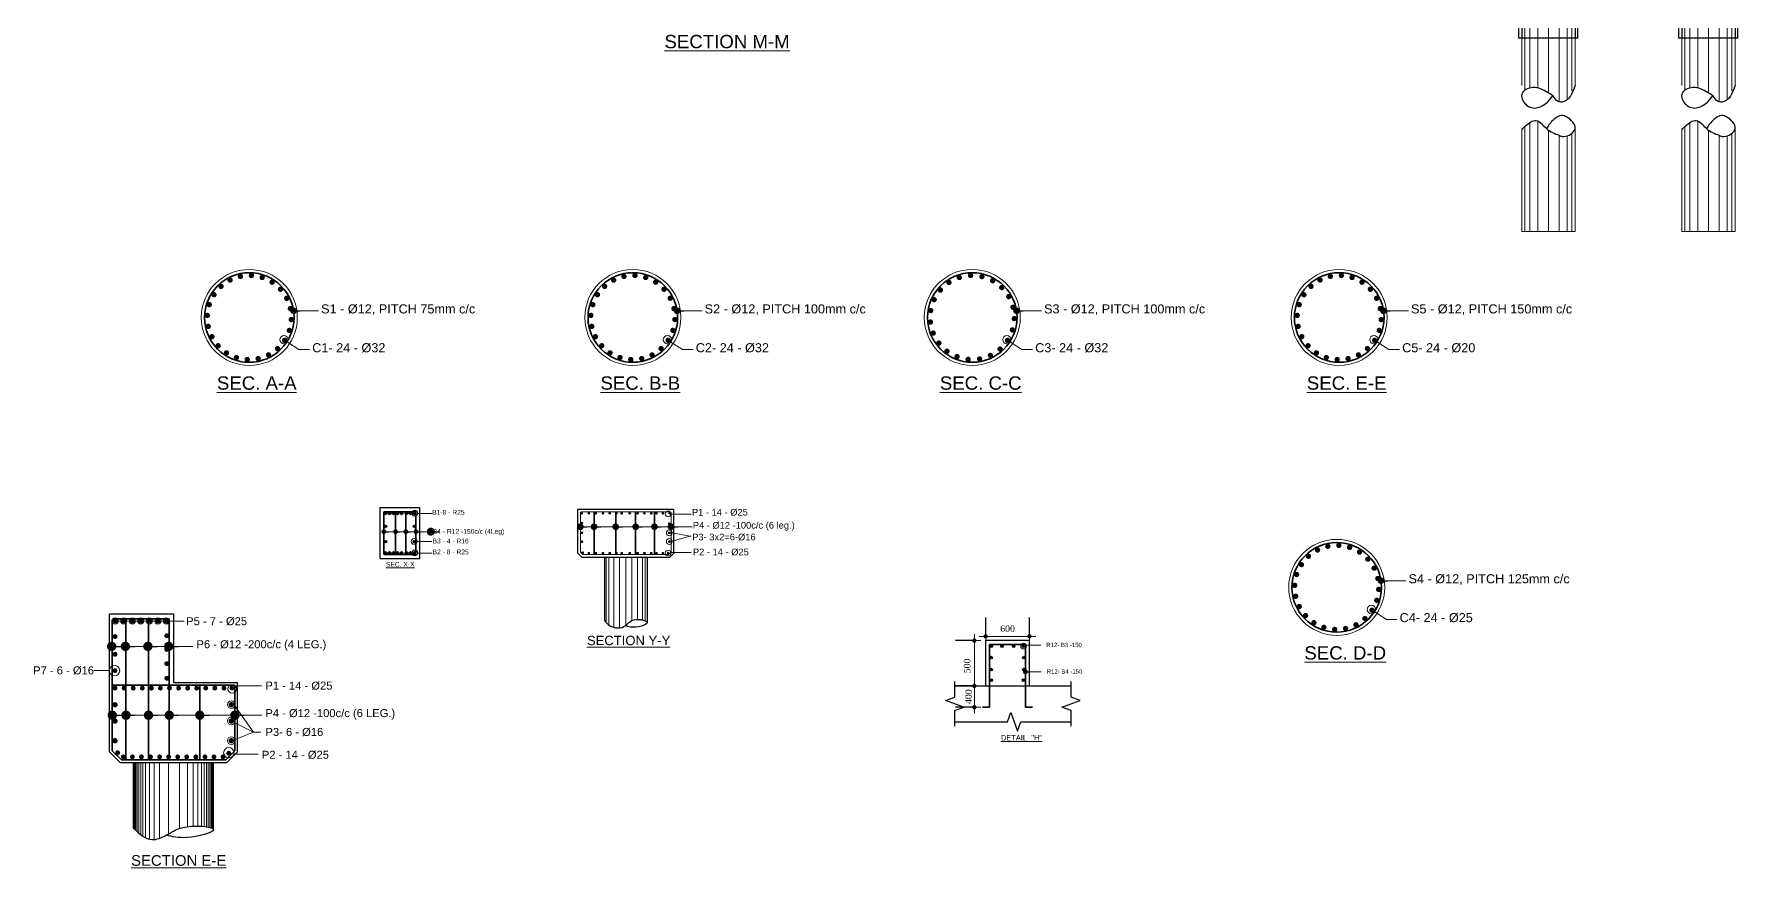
# Model space of a CAD drawing. Header units: millimetres. Extents: x -571543 to 35267, y -84886 to 197746.
# Drawn here: x -571543 to -539599, y 48421 to 64059 of the extents above; entities that cross this region are included whole.
import ezdxf

# ---------------------------------------------------------------- set-up
doc = ezdxf.new("R2010")
doc.units = ezdxf.units.MM
doc.header["$PDMODE"] = 2
doc.layers.get('Defpoints').update_dxf_attribs({"lineweight": 13})
for name, color, linetype, lineweight in [('dim', 96, 'Continuous', 25), ('Dimision', 96, 'Continuous', 18), ('hatch', 65, 'Continuous', 15), ('Hatching', 65, 'Continuous', 20), ('Pile', 11, 'Continuous', 15), ('Rod', 12, 'Continuous', 30), ('Rod -2', 5, 'Continuous', 35), ('Steel Casing', 70, 'Continuous', 30), ('Text', 7, 'Continuous', 15)]:
    doc.layers.add(name, color=color, linetype=linetype, lineweight=lineweight)
doc.layers.add('Elevation', color=21, linetype='Continuous')
doc.layers.add('Pire Line', color=11, linetype='Continuous')
doc.styles.add('ROMANS', font='arial.ttf', dxfattribs={"height": 200})
doc.styles.get("Standard").update_dxf_attribs({"font": 'times.ttf'})
doc.dimstyles.new('dim_75', dxfattribs={"dimscale": 0, "dimtxt": 100, "dimasz": 1.25, "dimexe": 35, "dimexo": 35, "dimgap": 50, "dimtad": 1, "dimdec": 0, "dimtxsty": 'Standard', "dimblk": 'D_TIC', "dimcen": 52.5, "dimclrd": 256, "dimclre": 256, "dimclrt": 256, "dimadec": 0, "dimazin": 0, "dimtfac": 1, "dimtdec": 0, "dimtix": 1, "dimtmove": 0, "dimatfit": 3, "dimldrblk": 'DOT', "dimfxl": 35, "dimfxlon": 1, "dimlwd": -1, "dimarcsym": 0})
doc.dimstyles.new('ISO-25', dxfattribs={"dimtxt": 175, "dimasz": 100, "dimexe": 65, "dimexo": 115.625, "dimgap": 40, "dimtad": 1, "dimtoh": 1, "dimdec": 0, "dimtxsty": 'Standard', "dimblk": 'DOT', "dimcen": 300, "dimclrd": 256, "dimclre": 256, "dimclrt": 256, "dimadec": 0, "dimazin": 0, "dimtfac": 1, "dimtdec": 0, "dimtix": 1, "dimtmove": 0, "dimatfit": 3, "dimldrblk": 'DOT', "dimfxl": 75, "dimlwd": -1, "dimarcsym": 0})

# ---------------------------------------------------------------- blocks, each defined once
blk = doc.blocks.new('A$C487476a2')
at = {"layer": 'dim', "ltscale": 30}
for points in [[(1500, 2739), (1272, 2429), (1182, 2437), (1081, 2543), (983, 2608), (709, 2700), (500, 2567), (599, 2364), (714, 2316), (933, 2385), (1081, 2543)], [(4500, 2739), (4272, 2429), (4182, 2437), (4081, 2543), (3983, 2608), (3709, 2700), (3500, 2567), (3599, 2364), (3714, 2316), (3933, 2385), (4081, 2543)], [(500, 1903), (574, 1981), (771, 2078), (963, 1930), (1199, 1803), (1290, 1781), (1500, 1930), (1347, 2144), (1251, 2173), (1101, 2099), (963, 1930)], [(3500, 1903), (3574, 1981), (3771, 2078), (3963, 1930), (4199, 1803), (4290, 1781), (4500, 1930), (4347, 2144), (4251, 2173), (4101, 2099), (3963, 1930)]]:
    blk.add_spline(points, degree=3, dxfattribs=at)
at = {"layer": 'hatch', "ltscale": 3}
for p, q in [((560, 2646), (560, 4926)), ((650, 2689), (650, 5005)), ((650, 2689), (650, 5005)), ((800, 2692), (800, 5030)), ((1000, 2599), (1000, 4860)), ((1000, 2599), (1000, 4860)), ((1000, 2599), (1000, 4860)), ((1000, 2599), (1000, 4860)), ((3560, 2646), (3560, 4926)), ((3650, 2689), (3650, 5005)), ((3650, 2689), (3650, 5005)), ((3800, 2692), (3800, 5030)), ((4000, 2599), (4000, 4860)), ((4000, 2599), (4000, 4860)), ((4000, 2599), (4000, 4860)), ((4000, 2599), (4000, 4860)), ((1200, 2427), (1200, 4763)), ((1350, 2478), (1350, 4750)), ((1350, 2475), (1350, 4739)), ((1440, 2637), (1440, 4770)), ((4200, 2427), (4200, 4763)), ((4350, 2478), (4350, 4750)), ((4350, 2475), (4350, 4739)), ((4440, 2637), (4440, 4770)), ((560, 0), (560, 1968)), ((650, 0), (650, 2041)), ((650, 0), (650, 2041)), ((800, 0), (800, 2070)), ((3560, 0), (3560, 1968)), ((3650, 0), (3650, 2041)), ((3650, 0), (3650, 2041)), ((3800, 0), (3800, 2070)), ((1000, 0), (1000, 1900)), ((1000, 0), (1000, 1900)), ((1000, 0), (1000, 1900)), ((1000, 0), (1000, 1900)), ((1200, 0), (1200, 1802)), ((1350, 0), (1350, 1794)), ((1350, 0), (1350, 1777)), ((1440, 0), (1440, 1828)), ((4000, 0), (4000, 1900)), ((4000, 0), (4000, 1900)), ((4000, 0), (4000, 1900)), ((4000, 0), (4000, 1900)), ((4200, 0), (4200, 1802)), ((4350, 0), (4350, 1794)), ((4350, 0), (4350, 1777)), ((4440, 0), (4440, 1828))]:
    blk.add_line(p, q, dxfattribs=at)
at = {"layer": 'Pile', "ltscale": 3}
for p, q in [((500, 4807), (500, 2739)), ((1500, 4807), (1500, 2739)), ((3500, 4807), (3500, 2739)), ((4500, 4807), (4500, 2739)), ((500, 1930), (500, 0)), ((1500, 1930), (1500, 0)), ((3500, 1930), (3500, 0)), ((4500, 1930), (4500, 0)), ((500, 0), (1500, 0)), ((3500, 0), (4500, 0))]:
    blk.add_line(p, q, dxfattribs=at)
at = {"layer": 'Steel Casing', "linetype": 'Continuous', "ltscale": 0.3}
for p, q in [((1553, 3626), (447, 3626)), ((4553, 3626), (3447, 3626))]:
    blk.add_line(p, q, dxfattribs=at)
for points in [[(500, 4832), (500, 3626)], [(1500, 4807), (1500, 3626)], [(1553, 3626), (1553, 4900)], [(3500, 4832), (3500, 3626)], [(4500, 4807), (4500, 3626)], [(4553, 3626), (4553, 4900)], [(447, 3626), (447, 4697)], [(3447, 3626), (3447, 4697)]]:
    blk.add_lwpolyline(points, dxfattribs=at)
blk = doc.blocks.new('_Dot')
at = {"color": 0, "linetype": 'ByBlock', "lineweight": -2}
blk.add_line((-0.5, 0), (-1, 0), dxfattribs=at)
at = {"color": 0, "linetype": 'ByBlock', "const_width": 0.5}
blk.add_lwpolyline([(-0.25, 0, 1), (0.25, 0, 1)], format="xyb", close=True, dxfattribs=at)
blk = doc.blocks.new('r')
at = {"layer": 'Rod', "ltscale": 3, "const_width": 25}
blk.add_lwpolyline([(-12.5, 0, 1), (12.5, 0, 1)], format="xyb", close=True, dxfattribs=at)
blk = doc.blocks.new('*U230')
at = {"layer": 'Dimision', "ltscale": 10, "xscale": -1.999999999995604, "yscale": 2, "zscale": 2, "rotation": 108.0000000000604}
blk.add_blockref('r', (0, 0), dxfattribs=at)
blk.add_blockref('r', (0, 0), dxfattribs=at)
blk = doc.blocks.new('*U215')
at = {"layer": 'hatch', "color": 0, "linetype": 'ByBlock', "lineweight": -2}
for p, rotation in [((-370757, 219754), 134.9999999999998), ((-370551, 219771), 119.9999999999998), ((-370349, 219734), 104.9999999999998), ((-371253, 219411), 180), ((-371120, 219568), 164.9999999999997), ((-370950, 219685), 149.9999999999998), ((-370163, 219646), 89.99999999999984), ((-370006, 219513), 74.9999999999999), ((-371341, 219225), 194.9999999999997), ((-369889, 219344), 59.99999999999991), ((-369820, 219150), 44.99999999999992), ((-369840, 218742), 14.99999999999992), ((-369803, 218945), 29.99999999999998)]:
    blk.add_blockref('*U230', p, dxfattribs=dict(at, rotation=rotation))
at = {"layer": 'hatch', "color": 0, "linetype": 'ByBlock', "lineweight": -2, "transparency": 16777216}
for p, rotation in [((-371378, 219023), 209.9999999999996), ((-371361, 218817), 224.9999999999996), ((-371292, 218624), 239.9999999999996), ((-371175, 218454), 254.9999999999996), ((-371018, 218321), 269.9999999999996), ((-370832, 218233), 284.9999999999995), ((-370629, 218196), 299.9999999999996), ((-370424, 218213), 314.9999999999994), ((-370230, 218282), 329.9999999999995), ((-370061, 218400), 344.9999999999995)]:
    blk.add_blockref('*U230', p, dxfattribs=dict(at, rotation=rotation))
at = {"layer": 'hatch', "color": 0, "linetype": 'ByBlock', "lineweight": -2}
blk.add_blockref('*U230', (-369928, 218556), dxfattribs=at)
blk = doc.blocks.new('*U216')
at = {"layer": 'Dimision', "ltscale": 10, "xscale": -1.999999999995604, "yscale": 2, "zscale": 2, "rotation": 108.0000000000604}
blk.add_blockref('r', (0, 0), dxfattribs=at)
blk.add_blockref('r', (0, 0), dxfattribs=at)
blk = doc.blocks.new('*U225')
at = {"layer": 'hatch', "color": 0, "linetype": 'ByBlock', "lineweight": -2}
for p, rotation in [((-370757, 219754), 134.9999999999998), ((-370551, 219771), 119.9999999999998), ((-370349, 219734), 104.9999999999998), ((-371253, 219411), 180), ((-371120, 219568), 164.9999999999997), ((-370950, 219685), 149.9999999999998), ((-370163, 219646), 89.99999999999984), ((-370006, 219513), 74.9999999999999), ((-371341, 219225), 194.9999999999997), ((-369889, 219344), 59.99999999999991), ((-369820, 219150), 44.99999999999992), ((-369840, 218742), 14.99999999999992), ((-369803, 218945), 29.99999999999998)]:
    blk.add_blockref('*U216', p, dxfattribs=dict(at, rotation=rotation))
at = {"layer": 'hatch', "color": 0, "linetype": 'ByBlock', "lineweight": -2, "transparency": 16777216}
for p, rotation in [((-371378, 219023), 209.9999999999996), ((-371361, 218817), 224.9999999999996), ((-371292, 218624), 239.9999999999996), ((-371175, 218454), 254.9999999999996), ((-371018, 218321), 269.9999999999996), ((-370832, 218233), 284.9999999999995), ((-370629, 218196), 299.9999999999996), ((-370424, 218213), 314.9999999999994), ((-370230, 218282), 329.9999999999995), ((-370061, 218400), 344.9999999999995)]:
    blk.add_blockref('*U216', p, dxfattribs=dict(at, rotation=rotation))
at = {"layer": 'hatch', "color": 0, "linetype": 'ByBlock', "lineweight": -2}
blk.add_blockref('*U216', (-369928, 218556), dxfattribs=at)
blk = doc.blocks.new('*U226')
at = {"layer": 'Dimision', "ltscale": 10, "xscale": -1.999999999995604, "yscale": 2, "zscale": 2, "rotation": 108.0000000000604}
blk.add_blockref('r', (0, 0), dxfattribs=at)
blk.add_blockref('r', (0, 0), dxfattribs=at)
blk = doc.blocks.new('*U227')
at = {"layer": 'hatch', "color": 0, "linetype": 'ByBlock', "lineweight": -2}
for p, rotation in [((-370833, 219734), 140.780115746411), ((-370622, 219772), 125.1378806634764), ((-370409, 219751), 109.4956455805419), ((-371187, 219498), 172.0645859122802), ((-371027, 219640), 156.4223508293454), ((-370208, 219674), 93.85341049760734), ((-370037, 219545), 78.21117541467277), ((-369906, 219375), 62.5689403317382), ((-371368, 219114), 203.3490560781491), ((-371304, 219318), 187.7068209952145), ((-369826, 219176), 46.92670524880364), ((-369837, 218751), 15.64223508293454), ((-369802, 218963), 31.28447016586914)]:
    blk.add_blockref('*U226', p, dxfattribs=dict(at, rotation=rotation))
at = {"layer": 'hatch', "color": 0, "linetype": 'ByBlock', "lineweight": -2, "transparency": 16777216}
for p, rotation in [((-371374, 218899), 218.9912911610836), ((-371322, 218691), 234.6335262440183), ((-371216, 218504), 250.2757613269527), ((-369929, 218554), 359.7714069074955), ((-371064, 218353), 265.9179964098874), ((-370876, 218249), 281.5602314928219), ((-370667, 218199), 297.2024665757565), ((-370453, 218207), 312.844701658691), ((-370249, 218273), 328.4869367416256), ((-370070, 218392), 344.12917182456)]:
    blk.add_blockref('*U226', p, dxfattribs=dict(at, rotation=rotation))
at = {"layer": 'hatch', "color": 0, "linetype": 'ByBlock', "lineweight": -2}
blk.add_blockref('*U226', (-369928, 218556), dxfattribs=at)
blk = doc.blocks.new('*U228')
at = {"layer": 'Dimision', "ltscale": 10, "xscale": -1.999999999995604, "yscale": 2, "zscale": 2, "rotation": 108.0000000000604}
blk.add_blockref('r', (0, 0), dxfattribs=at)
blk.add_blockref('r', (0, 0), dxfattribs=at)
blk = doc.blocks.new('*U229')
at = {"layer": 'hatch', "color": 0, "linetype": 'ByBlock', "lineweight": -2}
for p, rotation in [((-370757, 219754), 134.9999999999998), ((-370551, 219771), 119.9999999999998), ((-370349, 219734), 104.9999999999998), ((-371253, 219411), 180), ((-371120, 219568), 164.9999999999997), ((-370950, 219685), 149.9999999999998), ((-370163, 219646), 89.99999999999984), ((-370006, 219513), 74.9999999999999), ((-371341, 219225), 194.9999999999997), ((-369889, 219344), 59.99999999999991), ((-369820, 219150), 44.99999999999992), ((-369840, 218742), 14.99999999999992), ((-369803, 218945), 29.99999999999998)]:
    blk.add_blockref('*U228', p, dxfattribs=dict(at, rotation=rotation))
at = {"layer": 'hatch', "color": 0, "linetype": 'ByBlock', "lineweight": -2, "transparency": 16777216}
for p, rotation in [((-371378, 219023), 209.9999999999996), ((-371361, 218817), 224.9999999999996), ((-371292, 218624), 239.9999999999996), ((-371175, 218454), 254.9999999999996), ((-371018, 218321), 269.9999999999996), ((-370832, 218233), 284.9999999999995), ((-370629, 218196), 299.9999999999996), ((-370424, 218213), 314.9999999999994), ((-370230, 218282), 329.9999999999995), ((-370061, 218400), 344.9999999999995)]:
    blk.add_blockref('*U228', p, dxfattribs=dict(at, rotation=rotation))
at = {"layer": 'hatch', "color": 0, "linetype": 'ByBlock', "lineweight": -2}
blk.add_blockref('*U228', (-369928, 218556), dxfattribs=at)
blk = doc.blocks.new('D_TIC')
at = {"layer": 'Dimision', "ltscale": 5}
for p, q in [((-60, 0), (60, 0)), ((0, 60), (0, -60))]:
    blk.add_line(p, q, dxfattribs=at)
at = {"layer": 'Dimision', "ltscale": 5, "const_width": 20}
blk.add_lwpolyline([(-10, 0, 1), (10, 0, 1)], format="xyb", close=True, dxfattribs=at)
blk = doc.blocks.new('*D267')
at = {"layer": 'Defpoints', "color": 0, "ltscale": 3, "transparency": 16777216}
for p in [(-553702, 52764), (-553702, 52685), (-552882, 52685)]:
    blk.add_point(p, dxfattribs=at)
at = {"layer": 'hatch', "linetype": 'Continuous', "lineweight": -2, "ltscale": 3, "transparency": 16777216}
for p, q in [((-553702, 52764), (-553702, 53119)), ((-552882, 52764), (-552882, 53119))]:
    blk.add_line(p, q, dxfattribs=at)
at = {"layer": 'hatch', "linetype": 'Continuous', "ltscale": 3, "transparency": 16777216}
blk.add_line((-552884, 52764), (-553700, 52764), dxfattribs=at)
at = {"layer": 'hatch', "ltscale": 3, "transparency": 16777216, "xscale": 2.027879065027374, "yscale": 2.027879065027374, "zscale": 2.027879065027374, "rotation": 180}
blk.add_blockref('D_TIC', (-553702, 52764), dxfattribs=at)
at = {"layer": 'hatch', "ltscale": 3, "transparency": 16777216, "xscale": 2.027879065027374, "yscale": 2.027879065027374, "zscale": 2.027879065027374}
blk.add_blockref('D_TIC', (-552882, 52764), dxfattribs=at)
at = {"layer": 'hatch', "ltscale": 3, "transparency": 16777216, "insert": (-553292, 52910), "char_height": 121.7, "attachment_point": 5}
blk.add_mtext('600', dxfattribs=at)
blk = doc.blocks.new('*D268')
at = {"layer": 'Defpoints', "color": 0, "ltscale": 3, "transparency": 16777216}
for p in [(-553686, 52685), (-553914, 51835), (-553702, 51835)]:
    blk.add_point(p, dxfattribs=at)
at = {"layer": 'hatch', "linetype": 'Continuous', "lineweight": -2, "ltscale": 3, "transparency": 16777216}
for p, q in [((-553914, 52685), (-554269, 52685)), ((-553914, 51835), (-554269, 51835))]:
    blk.add_line(p, q, dxfattribs=at)
at = {"layer": 'hatch', "linetype": 'Continuous', "ltscale": 3, "transparency": 16777216}
for p, q in [((-553914, 52687), (-553914, 52690)), ((-553914, 52685), (-553914, 51835)), ((-553914, 51833), (-553914, 51831))]:
    blk.add_line(p, q, dxfattribs=at)
at = {"layer": 'hatch', "ltscale": 3, "transparency": 16777216, "xscale": 2.027879065027374, "yscale": 2.027879065027374, "zscale": 2.027879065027374}
for p, rotation in [((-553914, 52685), 270), ((-553914, 51835), 90)]:
    blk.add_blockref('D_TIC', p, dxfattribs=dict(at, rotation=rotation))
at = {"layer": 'hatch', "ltscale": 3, "transparency": 16777216, "insert": (-554050, 52210), "char_height": 121.7, "attachment_point": 5, "rotation": 90}
blk.add_mtext('500', dxfattribs=at)
blk = doc.blocks.new('*U217')
at = {"layer": 'Dimision', "ltscale": 10, "xscale": -1.999999999995604, "yscale": 2, "zscale": 2, "rotation": 108.0000000000604}
blk.add_blockref('r', (0, 0), dxfattribs=at)
blk.add_blockref('r', (0, 0), dxfattribs=at)
blk = doc.blocks.new('*U218')
at = {"layer": 'hatch', "color": 0, "linetype": 'ByBlock', "lineweight": -2}
for p, rotation in [((-370757, 219754), 134.9999999999998), ((-370551, 219771), 119.9999999999998), ((-370349, 219734), 104.9999999999998), ((-371253, 219411), 180), ((-371120, 219568), 164.9999999999997), ((-370950, 219685), 149.9999999999998), ((-370163, 219646), 89.99999999999984), ((-370006, 219513), 74.9999999999999), ((-371341, 219225), 194.9999999999997), ((-369889, 219344), 59.99999999999991), ((-369820, 219150), 44.99999999999992), ((-369840, 218742), 14.99999999999992), ((-369803, 218945), 29.99999999999998)]:
    blk.add_blockref('*U217', p, dxfattribs=dict(at, rotation=rotation))
at = {"layer": 'hatch', "color": 0, "linetype": 'ByBlock', "lineweight": -2, "transparency": 16777216}
for p, rotation in [((-371378, 219023), 209.9999999999996), ((-371361, 218817), 224.9999999999996), ((-371292, 218624), 239.9999999999996), ((-371175, 218454), 254.9999999999996), ((-371018, 218321), 269.9999999999996), ((-370832, 218233), 284.9999999999995), ((-370629, 218196), 299.9999999999996), ((-370424, 218213), 314.9999999999994), ((-370230, 218282), 329.9999999999995), ((-370061, 218400), 344.9999999999995)]:
    blk.add_blockref('*U217', p, dxfattribs=dict(at, rotation=rotation))
at = {"layer": 'hatch', "color": 0, "linetype": 'ByBlock', "lineweight": -2}
blk.add_blockref('*U217', (-369928, 218556), dxfattribs=at)
blk = doc.blocks.new('*U219')
at = {"layer": 'Dimision', "ltscale": 10, "xscale": -1.799999999991539, "yscale": 1.799999999959255, "zscale": 1.8, "rotation": 352.2857142854892}
blk.add_blockref('r', (0, 0), dxfattribs=at)
blk.add_blockref('r', (0, 0), dxfattribs=at)
blk = doc.blocks.new('*U220')
at = {"layer": 'hatch', "color": 0, "linetype": 'ByBlock', "lineweight": -2, "transparency": 16777216}
for p in [(-123714, 190090), (-123544, 190090), (-123374, 190090), (-123204, 190090), (-123034, 190090), (-122864, 190090), (-122694, 190090), (-122524, 190090), (-122354, 190090), (-122184, 190090), (-122014, 190090), (-121844, 190090), (-121674, 190090)]:
    blk.add_blockref('*U219', p, dxfattribs=at)
blk = doc.blocks.new('*U221')
at = {"layer": 'Dimision', "ltscale": 10, "xscale": -1.799999999991539, "yscale": 1.799999999959255, "zscale": 1.8, "rotation": 352.2857142854892}
blk.add_blockref('r', (0, 0), dxfattribs=at)
blk.add_blockref('r', (0, 0), dxfattribs=at)
blk = doc.blocks.new('*U222')
at = {"layer": 'hatch', "color": 0, "linetype": 'ByBlock', "lineweight": -2, "transparency": 16777216}
for p in [(-123560, 188801), (-123390, 188801), (-123220, 188801), (-123050, 188801), (-122880, 188801), (-122710, 188801), (-122540, 188801), (-122370, 188801), (-122200, 188801), (-122030, 188801), (-121860, 188801), (-121690, 188801)]:
    blk.add_blockref('*U221', p, dxfattribs=at)
blk = doc.blocks.new('*U223')
at = {"layer": 'Dimision', "ltscale": 10, "xscale": -1.799999999991539, "yscale": 1.799999999959255, "zscale": 1.8, "rotation": 352.2857142854892}
blk.add_blockref('r', (0, 0), dxfattribs=at)
blk = doc.blocks.new('*U224')
at = {"layer": 'hatch', "color": 0, "linetype": 'ByBlock', "lineweight": -2, "transparency": 16777216}
for p in [(-570022, 53050), (-569862, 53050), (-569702, 53050), (-569542, 53050), (-569382, 53050), (-569222, 53050), (-569062, 53050)]:
    blk.add_blockref('*U223', p, dxfattribs=at)
blk = doc.blocks.new('*D269')
at = {"layer": 'Defpoints', "color": 0, "ltscale": 3, "transparency": 16777216}
for p in [(-553702, 51835), (-553914, 51436), (-553627, 51436)]:
    blk.add_point(p, dxfattribs=at)
at = {"layer": 'hatch', "linetype": 'Continuous', "lineweight": -2, "ltscale": 3, "transparency": 16777216}
for p, q in [((-553914, 51835), (-554269, 51835)), ((-553914, 51436), (-554269, 51436))]:
    blk.add_line(p, q, dxfattribs=at)
at = {"layer": 'hatch', "linetype": 'Continuous', "ltscale": 3, "transparency": 16777216}
for p, q in [((-553914, 51837), (-553914, 51840)), ((-553914, 51835), (-553914, 51436)), ((-553914, 51434), (-553914, 51432))]:
    blk.add_line(p, q, dxfattribs=at)
at = {"layer": 'hatch', "ltscale": 3, "transparency": 16777216, "xscale": 2.027879065027374, "yscale": 2.027879065027374, "zscale": 2.027879065027374}
for p, rotation in [((-553914, 51835), 270), ((-553914, 51436), 90)]:
    blk.add_blockref('D_TIC', p, dxfattribs=dict(at, rotation=rotation))
at = {"layer": 'hatch', "ltscale": 3, "transparency": 16777216, "insert": (-554022, 51633), "char_height": 121.7, "attachment_point": 5, "rotation": 90}
blk.add_mtext('400', dxfattribs=at)

msp = doc.modelspace()

# ---------------------------------------------------------------- hatches: boundary and pattern name
at = {"layer": 'Rod', "ltscale": 3}
for points in [[(-564929.9, 55069.7, 1), (-564977.9, 55069.7, 1)], [(-564854.5, 55069.7, 1), (-564902.5, 55069.7, 1)], [(-564779.1, 55069.7, 1), (-564827.1, 55069.7, 1)], [(-564703.7, 55069.7, 1), (-564751.7, 55069.7, 1)], [(-564628.3, 55069.7, 1), (-564676.3, 55069.7, 1)], [(-564536.7, 55069.7, 1), (-564584.7, 55069.7, 1)], [(-564461.2, 55069.7, 1), (-564509.2, 55069.7, 1)], [(-564385.8, 55069.7, 1), (-564433.8, 55069.7, 1)], [(-564977, 54826, 1), (-564929, 54826, 1)], [(-564437.2, 54826, 1), (-564389.2, 54826, 1)], [(-564929.9, 54328.8, -1), (-564977.9, 54328.8, -1)], [(-564977, 54539.8, 1), (-564929, 54539.8, 1)], [(-564854.5, 54328.8, -1), (-564902.5, 54328.8, -1)], [(-564779.1, 54328.8, -1), (-564827.1, 54328.8, -1)], [(-564703.7, 54328.8, -1), (-564751.7, 54328.8, -1)], [(-564628.3, 54328.8, -1), (-564676.3, 54328.8, -1)], [(-564536.7, 54328.8, -1), (-564584.7, 54328.8, -1)], [(-564461.2, 54328.8, -1), (-564509.2, 54328.8, -1)], [(-564437.2, 54539.8, 1), (-564389.2, 54539.8, 1)], [(-564385.8, 54328.8, -1), (-564433.8, 54328.8, -1)], [(-553573.6, 52581, 1), (-553621.6, 52581, 1)], [(-553620.7, 52366, 1), (-553572.7, 52366, 1)], [(-553372.9, 52581, 1), (-553420.9, 52581, 1)], [(-553153.2, 52581, 1), (-553201.2, 52581, 1)], [(-552967.2, 52581, 1), (-553015.2, 52581, 1)], [(-553010.4, 52366, 1), (-552962.4, 52366, 1)], [(-553620.7, 52140.5, 1), (-553572.7, 52140.5, 1)], [(-553010.4, 52140.5, 1), (-552962.4, 52140.5, 1)], [(-553573.6, 51943.3, 1), (-553621.6, 51943.3, 1)], [(-552967.2, 51943.3, 1), (-553015.2, 51943.3, 1)]]:
    msp.add_hatch(color=256, dxfattribs=at).paths.add_polyline_path(points)

# ---------------------------------------------------------------- linework, layer by layer
at = {"layer": 'Dimision', "ltscale": 5}
for p, q in [((-564352.4, 55066.9), (-564081, 55066.9)), ((-559601.5, 55056.9), (-559226.4, 55056.9)), ((-564365.1, 54544.8), (-564087.5, 54544.8)), ((-564352, 54324.4), (-564081.6, 54324.4)), ((-559602, 54337.6), (-559226.4, 54337.6)), ((-552940.5, 52599.1), (-552669.2, 52599.1)), ((-570138.8, 52123.9), (-570425.5, 52123.9)), ((-567767.9, 51834.3), (-567277, 51834.3)), ((-567431, 50965.7), (-567777, 51458.8)), ((-567798.4, 50552.8), (-567341.9, 50552.8))]:
    msp.add_line(p, q, dxfattribs=at)
at = {"layer": 'Dimision', "color": 1, "ltscale": 10}
for p, q in [((-561301.5, 54343.5), (-561301.5, 55077.8)), ((-561281.5, 55097.8), (-559621.5, 55097.8)), ((-559601.5, 54343.5), (-559601.5, 55077.8)), ((-561301.5, 54343.5), (-561255.8, 54297.8)), ((-559601.5, 54343.5), (-559647.3, 54297.8)), ((-561255.8, 54297.8), (-559647.3, 54297.8))]:
    msp.add_line(p, q, dxfattribs=at)
at = {"layer": 'Dimision', "ltscale": 5}
for points in [[(-566792.9, 58282.4), (-566577.4, 58140.7), (-566378.3, 58140.7)], [(-559602.3, 58282.4), (-559386.8, 58140.7), (-559187.7, 58140.7)], [(-553239.5, 58282.4), (-553024, 58140.7), (-552824.8, 58140.7)], [(-546359.3, 58282.4), (-546143.8, 58140.7), (-545944.7, 58140.7)], [(-559580, 54548.9), (-559245.9, 54645.1), (-559226.4, 54645.1)], [(-559579.6, 54705.6), (-559245.9, 54645.1), (-559226.4, 54645.1)], [(-546406.1, 53221.5), (-546190.6, 53079.7), (-545991.5, 53079.7)], [(-567781.2, 51143), (-567431, 50965.7), (-567288.9, 50965.7)], [(-567761.1, 50835.9), (-567431, 50965.7), (-567288.9, 50965.7)]]:
    msp.add_lwpolyline(points, dxfattribs=at)
for centre, radius in [((-566857.3, 58328), 78.9), ((-559666.8, 58328), 78.9), ((-553303.9, 58328), 78.9), ((-546423.7, 58328), 78.9), ((-564406.6, 55072.5), 53.9), ((-559655.5, 55062.2), 53.9), ((-559633.5, 54705.5), 53.9), ((-564418.9, 54544.8), 53.9), ((-564405.7, 54329.1), 53.9), ((-559654.9, 54327.3), 53.9), ((-559633.5, 54542.5), 53.9), ((-546470.6, 53267), 78.9), ((-552991.2, 52581), 53.9), ((-570035, 52120.5), 97.7), ((-567828.5, 51778.8), 82.1), ((-567846.1, 51481.4), 72.6), ((-567846.1, 51175.8), 72.6), ((-567846.1, 50807.4), 72.6), ((-567892, 50580.8), 97.7)]:
    msp.add_circle(centre, radius, dxfattribs=at)
at = {"layer": 'Dimision', "color": 1, "ltscale": 10}
for centre, start, end in [((-561281.5, 55077.8), 90, 180), ((-559621.5, 55077.8), 0, 90)]:
    msp.add_arc(centre, 20, start, end, dxfattribs=at)
at = {"layer": 'Elevation', "ltscale": 10}
msp.add_line((-561351.5, 54322.8), (-561276.5, 54247.8), dxfattribs=at)
at = {"layer": 'hatch', "ltscale": 3}
msp.add_line((-561008.1, 54247.8), (-559908.1, 54247.8), dxfattribs=at)
at = {"layer": 'hatch', "ltscale": 10}
for points in [[(-560818.7, 53025.9), (-560818.7, 54247.8)], [(-560766.2, 52974.7), (-560766.2, 54247.8)], [(-560674.4, 52931.8), (-560674.4, 54247.8)], [(-560569.5, 52923.6), (-560569.5, 54247.8)], [(-560451.5, 52965), (-560451.5, 54247.8)], [(-560333.6, 53063.9), (-560333.6, 54247.8)], [(-560228.7, 53082.6), (-560228.7, 54247.8)], [(-560136.9, 53072.5), (-560136.9, 54247.8)], [(-560084.4, 53055.3), (-560084.4, 54247.8)]]:
    msp.add_lwpolyline(points, dxfattribs=at)
at = {"layer": 'hatch', "ltscale": 3}
msp.add_lwpolyline([(-570022.3, 53050), (-569055.6, 53050)], dxfattribs=at)
at = {"layer": 'Hatching', "ltscale": 3}
msp.add_line((-568997.7, 53050), (-568728.8, 53050), dxfattribs=at)
at = {"layer": 'Hatching', "ltscale": 5}
for p, q in [((-569667, 49156.4), (-569667, 50399)), ((-569652, 49142), (-569652, 50399)), ((-569632, 49123.1), (-569632, 50399)), ((-569607, 49099.9), (-569607, 50399)), ((-569577, 49073.3), (-569577, 50399)), ((-569542, 49044.5), (-569542, 50399)), ((-569502, 49015.4), (-569502, 50399)), ((-569452, 48985.9), (-569452, 50399)), ((-569381, 48959.3), (-569381, 50399)), ((-569292, 48953.8), (-569292, 50399)), ((-569189.8, 48978.5), (-569189.8, 50399)), ((-569021.1, 49062), (-569021.1, 50399)), ((-568816.2, 49164.1), (-568816.2, 50399)), ((-568667.4, 49195.8), (-568667.4, 50399)), ((-568562, 49204.6), (-568562, 50399)), ((-568473.1, 49205.9), (-568473.1, 50399)), ((-568402, 49203.2), (-568402, 50399)), ((-568352, 49199.1), (-568352, 50399)), ((-568312, 49194.1), (-568312, 50399)), ((-568277, 49188.2), (-568277, 50399)), ((-568247, 49181.4), (-568247, 50399)), ((-568222, 49173.9), (-568222, 50399)), ((-568202, 49165.6), (-568202, 50399)), ((-568187, 49156.1), (-568187, 50399))]:
    msp.add_line(p, q, dxfattribs=at)
at = {"layer": 'Hatching', "ltscale": 3}
for centre, radius in [((-567507.5, 58743.6), 900), ((-560316.9, 58743.6), 900), ((-553954, 58743.6), 900), ((-547073.9, 58743.6), 900), ((-547120.7, 53682.6), 900), ((-570022.3, 53050), 57.9), ((-569862.3, 53050.2), 57.9), ((-569702.3, 53050.2), 57.9), ((-569542.3, 53050.2), 57.9), ((-569382.3, 53050.2), 57.9), ((-569222.3, 53050.2), 57.9), ((-569062.3, 53050.2), 57.9)]:
    msp.add_circle(centre, radius, dxfattribs=at)
at = {"layer": 'Pire Line', "ltscale": 5}
for p, q in [((-565058.8, 55174.2), (-565058.8, 54224.2)), ((-564308.7, 55174.2), (-565058.8, 55174.2)), ((-564308.7, 54224.2), (-564308.7, 55174.2)), ((-565058.8, 54224.2), (-564308.7, 54224.2)), ((-560851.5, 54247.8), (-560851.5, 53067.3)), ((-560051.5, 54247.8), (-560051.5, 53017.9)), ((-553702.5, 52685.5), (-553702.5, 51835.5)), ((-552882, 52685.5), (-553702.5, 52685.5)), ((-552882, 51835.5), (-552882, 52685.5)), ((-554283.1, 51835.5), (-552100.7, 51835.5)), ((-568177, 49138.1), (-568177, 50399))]:
    msp.add_line(p, q, dxfattribs=at)
at = {"layer": 'Pire Line', "ltscale": 10}
for p, q in [((-561351.5, 54322.8), (-561351.5, 55147.8)), ((-561351.5, 55147.8), (-559551.5, 55147.8)), ((-559551.5, 54322.8), (-559551.5, 55147.8)), ((-561351.5, 54322.8), (-561276.5, 54247.8)), ((-559551.5, 54322.8), (-559626.5, 54247.8)), ((-559551.5, 54322.8), (-559626.5, 54247.8)), ((-561276.5, 54247.8), (-559626.5, 54247.8)), ((-570127, 50599), (-570127, 53184)), ((-570127, 53184), (-568927, 53184)), ((-568927, 53184), (-568927, 51899)), ((-568927, 51899), (-567727, 51899)), ((-567727, 50599), (-567727, 51899)), ((-569927, 50399), (-570127, 50599)), ((-567927, 50399), (-567727, 50599)), ((-569927, 50399), (-567927, 50399))]:
    msp.add_line(p, q, dxfattribs=at)
at = {"layer": 'Pire Line', "ltscale": 5}
for points in [[(-554283.1, 51080.7), (-554283.1, 51373.1), (-554111.4, 51435.6), (-554454.8, 51560.6), (-554283.1, 51623.1), (-554283.1, 51915.5)], [(-552100.7, 51080.7), (-552100.7, 51373.1), (-552272.4, 51435.6), (-551929, 51560.6), (-552100.7, 51623.1), (-552100.7, 51915.5)], [(-554283.1, 51160.7), (-553292.4, 51160.7), (-553229.9, 51337.5), (-553104.9, 50989), (-553042.4, 51160.7), (-552100.7, 51160.7)]]:
    msp.add_lwpolyline(points, dxfattribs=at)
at = {"layer": 'Pire Line', "ltscale": 3}
msp.add_lwpolyline([(-569677, 49165.9), (-569677, 50399)], dxfattribs=at)
at = {"layer": 'Pire Line', "ltscale": 5}
for points in [[(-560851.5, 53067.3), (-560752.4, 52965), (-560451.5, 52965.1), (-560333.6, 53063.9), (-560051.5, 53026.4), (-560362.3, 52937.3), (-560451.5, 52965.1)], [(-569677, 49165.9), (-569335.4, 48952.7), (-569066.2, 49036.1), (-568778.5, 49175.2), (-568177, 49138.1), (-568676.4, 48989.8), (-569066.2, 49036.1)]]:
    msp.add_spline(points, degree=3, dxfattribs=at)
at = {"layer": 'Rod'}
for centre in [(-564953.9, 55069.7), (-564878.5, 55069.7), (-564803.1, 55069.7), (-564727.7, 55069.7), (-564652.3, 55069.7), (-564560.7, 55069.7), (-564485.2, 55069.7), (-564409.8, 55069.7), (-564953, 54826), (-564413.2, 54826), (-564953.9, 54328.8), (-564953, 54539.8), (-564878.5, 54328.8), (-564803.1, 54328.8), (-564727.7, 54328.8), (-564652.3, 54328.8), (-564560.7, 54328.8), (-564485.2, 54328.8), (-564413.2, 54539.8), (-564409.8, 54328.8), (-553597.6, 52581), (-553596.7, 52366), (-553396.9, 52581), (-553177.2, 52581), (-552991.2, 52581), (-552986.4, 52366), (-553596.7, 52140.5), (-552986.4, 52140.5), (-553597.6, 51943.3), (-552991.2, 51943.3)]:
    msp.add_circle(centre, 24, dxfattribs=at)
at = {"layer": 'Rod -2', "ltscale": 5}
for p, q in [((-564983.8, 55099.2), (-564983.8, 54299.2)), ((-564383.7, 55099.2), (-564983.8, 55099.2)), ((-564766.5, 55099.2), (-564766.5, 54299.2)), ((-564573.1, 55099.2), (-564573.1, 54299.2)), ((-564383.7, 54299.2), (-564383.7, 55099.2)), ((-564383.7, 54299.2), (-564983.8, 54299.2)), ((-553627.5, 52610.5), (-553627.5, 51435.9)), ((-552957, 52610.5), (-553627.5, 52610.5)), ((-552957, 51434.8), (-552957, 52610.5))]:
    msp.add_line(p, q, dxfattribs=at)
at = {"layer": 'Rod -2', "ltscale": 0.02}
for p, q in [((-561044.3, 54297.8), (-561044.3, 55097.8)), ((-560638.7, 54297.8), (-560638.7, 55097.8)), ((-560265.6, 54297.8), (-560265.6, 55097.8)), ((-559912.5, 54297.8), (-559912.5, 55097.8)), ((-570077, 53073.5), (-570057, 53093.5)), ((-570077, 50619.7), (-570077, 53073.5)), ((-570057, 53093.5), (-569007.4, 53093.5)), ((-569819.6, 50449), (-569819.6, 53093.5)), ((-569397.6, 50449), (-569397.6, 53093.5)), ((-569007.4, 53093.5), (-569007.4, 50449)), ((-570077, 51849), (-567797, 51849)), ((-568435.7, 50449), (-568435.7, 51849)), ((-567777, 50619.7), (-567777, 51829)), ((-569906.3, 50449), (-570077, 50619.7)), ((-567947.7, 50449), (-567777, 50619.7)), ((-569906.3, 50449), (-567947.7, 50449))]:
    msp.add_line(p, q, dxfattribs=at)
at = {"layer": 'Rod -2', "ltscale": 5}
for points in [[(-553627.5, 51435.9), (-553762.2, 51435.9)], [(-552822.3, 51435.9), (-552957, 51435.9)]]:
    msp.add_lwpolyline(points, dxfattribs=at)
at = {"layer": 'Rod -2', "ltscale": 0.02}
for centre in [(-567507.5, 58743.6), (-560316.9, 58743.6), (-553954, 58743.6), (-547073.9, 58743.6), (-547120.7, 53682.6)]:
    msp.add_circle(centre, 840, dxfattribs=at)
msp.add_arc((-567797, 51829), 20, 0, 90, dxfattribs=at)

# ---------------------------------------------------------------- block references
at = {"layer": 'Dimision', "ltscale": 10, "xscale": -1}
for p in [(-561276.9, 55073.3), (-561142.8, 55072.8), (-561012.9, 55072.8), (-560877.6, 55072.8), (-560751.2, 55072.9), (-560624.2, 55071.7), (-560526.1, 55071.7), (-560376.3, 55072.8), (-560227.4, 55072.8), (-560101, 55072.8), (-560101, 55072.8), (-559971.5, 55071.7), (-559874.2, 55072.8), (-559754.3, 55072.8), (-559626.4, 55074.2), (-561257.5, 54334.1), (-561142.8, 54324.1), (-561012.9, 54324.1), (-560877.6, 54324.1), (-560751.2, 54324.3), (-560624.2, 54323.1), (-560526.1, 54323.1), (-560376.3, 54324.1), (-560227.4, 54324.1), (-560101, 54324.1), (-560101, 54324.1), (-559971.5, 54323.1), (-559874.2, 54324.1), (-559754.3, 54324.1), (-559654.9, 54327.3), (-567844.2, 51482)]:
    msp.add_blockref('r', p, dxfattribs=at)
at = {"layer": 'Dimision', "ltscale": 10}
for p in [(-561272.5, 54887.7), (-561272.5, 54706.3), (-559633.5, 54878.3), (-559633.5, 54705.5), (-561272.5, 54539), (-559633.5, 54542.5), (-570048, 51482), (-570048, 51175.8), (-570048, 50806.3)]:
    msp.add_blockref('r', p, dxfattribs=at)
for p, xscale, yscale, zscale, rotation in [((-569055.6, 53050.2), -1.799999999991539, 1.799999999959255, 1.8, 352.2857142854892), ((-570024.4, 52760.9), -1.799999999991539, 1.799999999959255, 1.8, 352.2857142854892), ((-570024.4, 52760.9), -1.799999999991539, 1.799999999959255, 1.8, 352.2857142854892), ((-569055.6, 52776.4), -1.799999999991539, 1.799999999959255, 1.8, 352.2857142854892), ((-570024.4, 52428.5), -1.799999999991539, 1.799999999959255, 1.8, 352.2857142854892), ((-570024.4, 52428.5), -1.799999999991539, 1.799999999959255, 1.8, 352.2857142854892), ((-569055.6, 52518.3), -1.799999999991539, 1.799999999959255, 1.8, 352.2857142854892), ((-570024.4, 52122.2), -1.799999999991539, 1.799999999959255, 1.8, 352.2857142854892), ((-570024.4, 52122.2), -1.799999999991539, 1.799999999959255, 1.8, 352.2857142854892), ((-569055.6, 52252.3), -1.799999999991539, 1.799999999959255, 1.8, 352.2857142854892), ((-569055.6, 51978.5), -1.799999999991539, 1.799999999959255, 1.8, 352.2857142854892), ((-567834.2, 51793.7), -1.799999999991539, 1.799999999959255, 1.8, 352.2857142854892), ((-567834.2, 51793.7), -1.799999999991539, 1.799999999959255, 1.8, 352.2857142854892), ((-570025.9, 51482), -1.999999999991467, 1.999999999970896, 2, 352.2857142853057), ((-570025.9, 51482), -1.999999999991467, 1.999999999970896, 2, 352.2857142853057), ((-567844.2, 51482), -1.999999999991467, 1.999999999970896, 2, 352.2857142853057), ((-567844.2, 51482), -1.999999999991467, 1.999999999970896, 2, 352.2857142853057), ((-570025.9, 51175.8), -1.999999999991467, 1.999999999970896, 2, 352.2857142853057), ((-570025.9, 51175.8), -1.999999999991467, 1.999999999970896, 2, 352.2857142853057), ((-567844.2, 51175.8), -1.999999999991467, 1.999999999970896, 2, 352.2857142853057), ((-567844.2, 51175.8), -1.999999999991467, 1.999999999970896, 2, 352.2857142853057), ((-570025.9, 50806.3), -1.999999999991467, 1.999999999970896, 2, 352.2857142853057), ((-570025.9, 50806.3), -1.999999999991467, 1.999999999970896, 2, 352.2857142853057), ((-567844.2, 50806.3), -1.999999999991467, 1.999999999970896, 2, 352.2857142853057), ((-567844.2, 50806.3), -1.999999999991467, 1.999999999970896, 2, 352.2857142853057), ((-569976.1, 50582), -1.799999999991539, 1.799999999959255, 1.8, 352.2857142854892), ((-569976.1, 50582), -1.799999999991539, 1.799999999959255, 1.8, 352.2857142854892), ((-567892.2, 50572.5), -1.799999999991539, 1.799999999959255, 1.8, 352.2857142854892), ((-567892.2, 50572.5), -1.799999999991539, 1.799999999959255, 1.8, 352.2857142854892)]:
    msp.add_blockref('r', p, dxfattribs=dict(at, xscale=xscale, yscale=yscale, zscale=zscale, rotation=rotation))
at = {"layer": 'hatch', "ltscale": 3}
msp.add_blockref('A$C487476a2', (-544152.6, 60357.6), dxfattribs=at)
at = {"layer": 'hatch'}
for name, p in [('*U215', (-196917.2, -160240.2)), ('*U225', (-189726.6, -160240.2)), ('*U227', (-183363.8, -160240.2)), ('*U229', (-176483.6, -160240.2)), ('*U218', (-176530.4, -165301.2)), ('*U224', (0, 0)), ('*U220', (-446309.9, -138296.8)), ('*U222', (-446309.9, -138296.8))]:
    msp.add_blockref(name, p, dxfattribs=at)

# ---------------------------------------------------------------- texts
at = {"layer": 'Text', "style": 'ROMANS'}
for s, height, p in [('%%USECTION M-M', 250, (-559724.3, 63793.5)), ('S1 - %%C12, PITCH 75mm c/c', 170, (-566161.7, 58819.9)), ('S2 - %%C12, PITCH 100mm c/c', 170, (-558971.2, 58819.9)), ('S3 - %%C12, PITCH 100mm c/c', 170, (-552608.3, 58819.9)), ('S5 - %%C12, PITCH 150mm c/c', 170, (-545728.1, 58819.9)), ('C1- 24 - %%C32 ', 170, (-566328.3, 58091.5)), ('C2- 24 - %%C32', 170, (-559137.7, 58091.5)), ('C3- 24 - %%C32', 170, (-552774.9, 58091.5)), ('C5- 24 - %%C20', 170, (-545894.7, 58091.5)), ('%%USEC. A-A', 250, (-568114.7, 57389.7)), ('%%USEC. B-B', 250, (-560924.2, 57389.7)), ('%%USEC. C-C', 250, (-554561.3, 57389.7)), ('%%USEC. E-E', 250, (-547681.2, 57389.7)), ('B1-8 - R25', 90, (-564079.4, 55045.6)), ('P1 - 14 - %%C25', 125, (-559209.7, 55029.3)), ('B4 - R12 -150c/c (4Leg)', 90, (-564069.5, 54687.5)), ('P3- 3x2=6-%%C16 ', 125, (-559204.2, 54564.9)), ('P4 - %%C12 -100c/c (6 leg.)', 125, (-559194.1, 54784.7)), ('B2 - 8 - R25 ', 90, (-564071.8, 54302.5)), ('B3 - 4 - R16 ', 90, (-564071.5, 54507.2)), ('P2 - 14 - %%C25', 125, (-559190.8, 54284)), ('%%USEC. X-X', 90, (-564947.7, 54069.6)), ('S4 - %%C12, PITCH 125mm c/c', 170, (-545775, 53759)), ('P5 - 7 - %%C25', 150, (-568691.2, 52973.6)), ('C4- 24 - %%C25', 170, (-545941.5, 53030.5)), ('%%USECTION Y-Y', 175, (-561177.2, 52598.9)), ('P6 - %%C12 -200c/c (4 LEG.)', 150, (-568498, 52540.9)), ('%%USEC. D-D', 250, (-547728, 52328.7)), ('P7 - 6 - %%C16', 150, (-571560, 52050.4)), ('P1 - 14 - %%C25', 150, (-567206.4, 51765.4)), ('P4 - %%C12 -100c/c (6 LEG.)', 150, (-567206.3, 51249.6)), ('P3- 6 - %%C16', 150, (-567204.6, 50896.7)), ('P2 - 14 - %%C25', 150, (-567272.2, 50468.8)), ('%%USECTION E-E', 200, (-569724.2, 48461.3))]:
    msp.add_text(s, height=height, dxfattribs=at).set_placement(p)
at = {"layer": 'Text', "ltscale": 3, "attachment_point": 1, "style": 'ROMANS'}
for s, insert, char_height, width in [('R12- B3 -150', (-552565.1, 52643.8), 80, 676.438), ('R12- B4 -150', (-552555.8, 52145.1), 80, 676.438), ("{\\LDETAIL  ''H''}", (-553416.4, 50912.2), 100, 1064.733)]:
    msp.add_mtext(s, dxfattribs=dict(at, insert=insert, char_height=char_height, width=width))

# ---------------------------------------------------------------- dimensions: what is measured, and where the dimension line sits
at = {"layer": 'hatch', "ltscale": 3}
dim = msp.add_linear_dim(base=(-553702.5, 52763.8), p1=(-552882, 52685.5), p2=(-553702.5, 52685.5), text='600', dimstyle='dim_75', override={"dimscale": 10.139395, "dimtxt": 12, "dimasz": 0.2, "dimgap": 30, "dimtmove": 2, "dimfxl": 63, "dimarcsym": 2}, dxfattribs=at)
dim.commit()
dim.dimension.update_dxf_attribs({"geometry": '*D267', "text_midpoint": (-553292.2, 52910.2), "dimtype": 160})
dim = msp.add_linear_dim(base=(-553914.2, 51835.5), p1=(-553685.7, 52685.5), p2=(-553702.5, 51835.5), angle=90, text='500', dimstyle='dim_75', override={"dimscale": 10.139395, "dimtxt": 12, "dimasz": 0.2, "dimgap": 30, "dimtmove": 2, "dimfxl": 63, "dimarcsym": 2}, dxfattribs=at)
dim.commit()
dim.dimension.update_dxf_attribs({"geometry": '*D268', "text_midpoint": (-554049.7, 52210.5), "dimtype": 160})
dim = msp.add_linear_dim(base=(-553914.2, 51435.9), p1=(-553702.5, 51835.5), p2=(-553627.5, 51435.9), angle=90, dimstyle='dim_75', override={"dimscale": 10.139395, "dimtxt": 12, "dimasz": 0.2, "dimgap": 30, "dimtmove": 2, "dimfxl": 63, "dimarcsym": 2}, dxfattribs=at)
dim.commit()
dim.dimension.update_dxf_attribs({"geometry": '*D269', "text_midpoint": (-554021.8, 51633.2), "dimtype": 160})

# ---------------------------------------------------------------- leaders
at = {"layer": 'Dimision', "ltscale": 5}
for points, override in [([(-566676.8, 58869.1), (-566209.6, 58869.1)], {"dimasz": 125, "dimtad": 0}), ([(-559486.2, 58869.1), (-559019.1, 58869.1)], {"dimasz": 125, "dimtad": 0}), ([(-553123.4, 58869.1), (-552656.2, 58869.1)], {"dimasz": 125, "dimtad": 0}), ([(-546243.2, 58869.1), (-545776, 58869.1)], {"dimasz": 125, "dimtad": 0}), ([(-564984.9, 54727.1), (-564086.6, 54727.1)], {"dimasz": 90, "dimtad": 0}), ([(-564766.5, 54727.1), (-564381.7, 54727.1)], {"dimasz": 90, "dimtad": 0}), ([(-564573.1, 54727.1), (-564255.1, 54727.1)], {"dimasz": 90, "dimtad": 0}), ([(-564383.7, 54727.1), (-564086.6, 54727.1)], {"dimasz": 90, "dimtad": 0}), ([(-564105.1, 54727.1), (-564086.6, 54727.1)], {"dimasz": 150, "dimtad": 0}), ([(-561301.5, 54819.7), (-559226.4, 54819.7)], {"dimasz": 125, "dimtad": 0}), ([(-561044.3, 54819.7), (-559205.2, 54819.7)], {"dimasz": 125, "dimtad": 0}), ([(-560638.7, 54819.7), (-559226.4, 54819.7)], {"dimasz": 125, "dimtad": 0}), ([(-560264, 54819.7), (-559226.4, 54819.7)], {"dimasz": 125, "dimtad": 0}), ([(-559912.5, 54819.7), (-559205.2, 54819.7)], {"dimasz": 125, "dimtad": 0}), ([(-559601.5, 54819.7), (-559226.4, 54819.7)], {"dimasz": 125, "dimtad": 0}), ([(-546290.1, 53808.1), (-545822.9, 53808.1)], {"dimasz": 125, "dimtad": 0}), ([(-570088.1, 52576.1), (-569635.6, 52576.1)], {"dimasz": 175, "dimtad": 0}), ([(-569830.6, 52576.1), (-569378.2, 52576.1)], {"dimasz": 175, "dimtad": 0}), ([(-569408.7, 52576.1), (-568956.2, 52576.1)], {"dimasz": 175, "dimtad": 0}), ([(-569018.5, 52576.1), (-568566, 52576.1)], {"dimasz": 175, "dimtad": 0}), ([(-552957, 52100.4), (-552659.9, 52100.4)], {"dimasz": 90, "dimtad": 0}), ([(-570077, 51284.7), (-567274.3, 51284.7)], {"dimasz": 175, "dimtad": 0}), ([(-569819.6, 51284.7), (-567274.3, 51284.7)], {"dimasz": 175, "dimtad": 0}), ([(-569397.6, 51284.7), (-567274.3, 51284.7)], {"dimasz": 175, "dimtad": 0}), ([(-569007.4, 51284.7), (-567615.1, 51284.7)], {"dimasz": 175, "dimtad": 0}), ([(-568435.7, 51284.7), (-567274.3, 51284.7)], {"dimasz": 175, "dimtad": 0}), ([(-567777, 51284.7), (-567274.3, 51284.7)], {"dimasz": 175, "dimtad": 0})]:
    msp.add_leader(points, dimstyle='ISO-25', override=override, dxfattribs=at)

doc.saveas('drawing.dxf')
